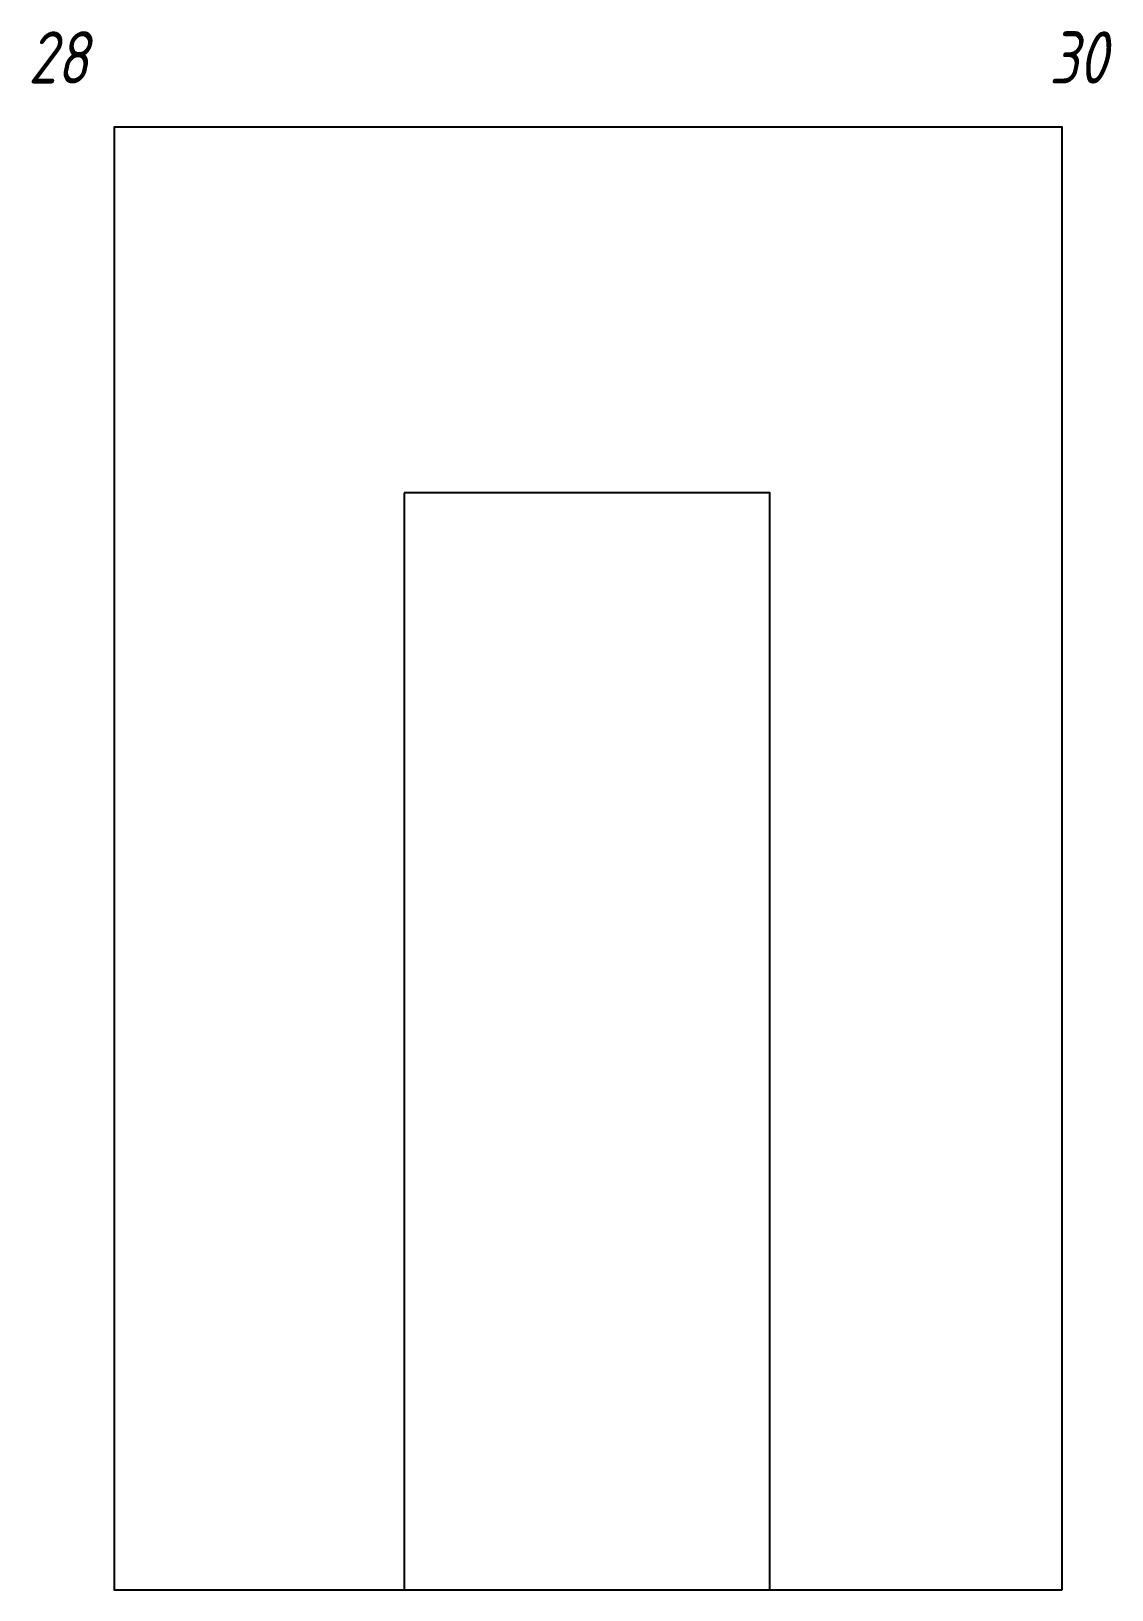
# Model space of a CAD drawing. Header units: millimetres. Extents: x -159 to 1910, y 0 to 2984.
import ezdxf
from ezdxf.enums import TextEntityAlignment as Align

# ---------------------------------------------------------------- set-up
doc = ezdxf.new("R2010")
doc.units = ezdxf.units.MM
doc.layers.add('01 Черновое', color=7, linetype='Continuous')
doc.styles.add('ГОСТ-ISOCPEUR', font='isocpeui.ttf', dxfattribs={"width": 0.8})

msp = doc.modelspace()

# ---------------------------------------------------------------- linework, layer by layer
at = {"layer": '01 Черновое', "flags": 128}
msp.add_lwpolyline([(1815, 0), (1815, 2800), (0, 2800), (0, 0)], close=True, dxfattribs=at)
at = {"layer": '01 Черновое'}
msp.add_lwpolyline([(555, 2100), (555, 0), (1255, 0), (1255, 2100)], close=True, dxfattribs=at)

# ---------------------------------------------------------------- texts
at = {"layer": '01 Черновое', "style": 'ГОСТ-ISOCPEUR', "width": 0.8}
for s, p in [('28', (-107, 2933.7)), ('30', (1845.6, 2933.7))]:
    msp.add_text(s, height=100, dxfattribs=at).set_placement(p, align=Align.MIDDLE)

doc.saveas('drawing.dxf')
